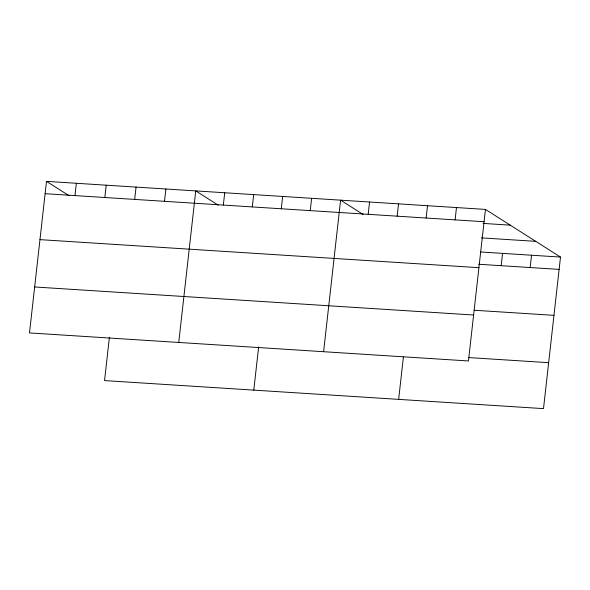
<?xml version="1.0" encoding="UTF-8"?>
<svg xmlns="http://www.w3.org/2000/svg" width="590" height="590" viewBox="0 0 590 590"><rect width="100%" height="100%" fill="white"/><g stroke="black" fill="none" stroke-linecap="round" stroke-linejoin="round"><path stroke-width="0.89" d="M46.499 181.373L29.5 332.922L468.453 360.962L485.452 209.413L46.499 181.373L69.015 195.674M74.967 195.6L76.346 183.276M104.814 197.503L106.2 185.186M109.401 337.347L104.548 380.587L543.501 408.627L560.5 257.078L485.452 209.413M134.667 199.413L136.047 187.089M164.514 201.315L165.893 188.999M178.748 342.458L195.747 190.902L218.256 205.202M223.33 205.077L224.716 192.753M252.306 206.928L253.685 194.604M253.789 390.123L258.641 346.876M281.275 208.779L282.654 196.455M310.244 210.63L311.631 198.306M323.6 351.714L340.6 200.157L363.116 214.458M368.19 214.325L369.569 202.009M397.159 216.176L398.538 203.86M398.648 399.378L403.398 357.031M426.127 218.027L427.514 205.711M455.104 219.878L456.483 207.562M501.175 265.692L502.555 253.376M530.145 267.543L531.531 255.227M45.12 193.69L484.073 221.729M483.055 223.404L510.217 225.144M481.411 237.873L535.735 241.347M480.828 251.989L560.5 257.078M478.542 264.246L559.121 269.394M39.965 239.636L478.918 267.676M474.294 310.252L553.966 315.34M34.655 286.976L473.608 315.016M468.984 357.592L548.656 362.68"/></g></svg>
